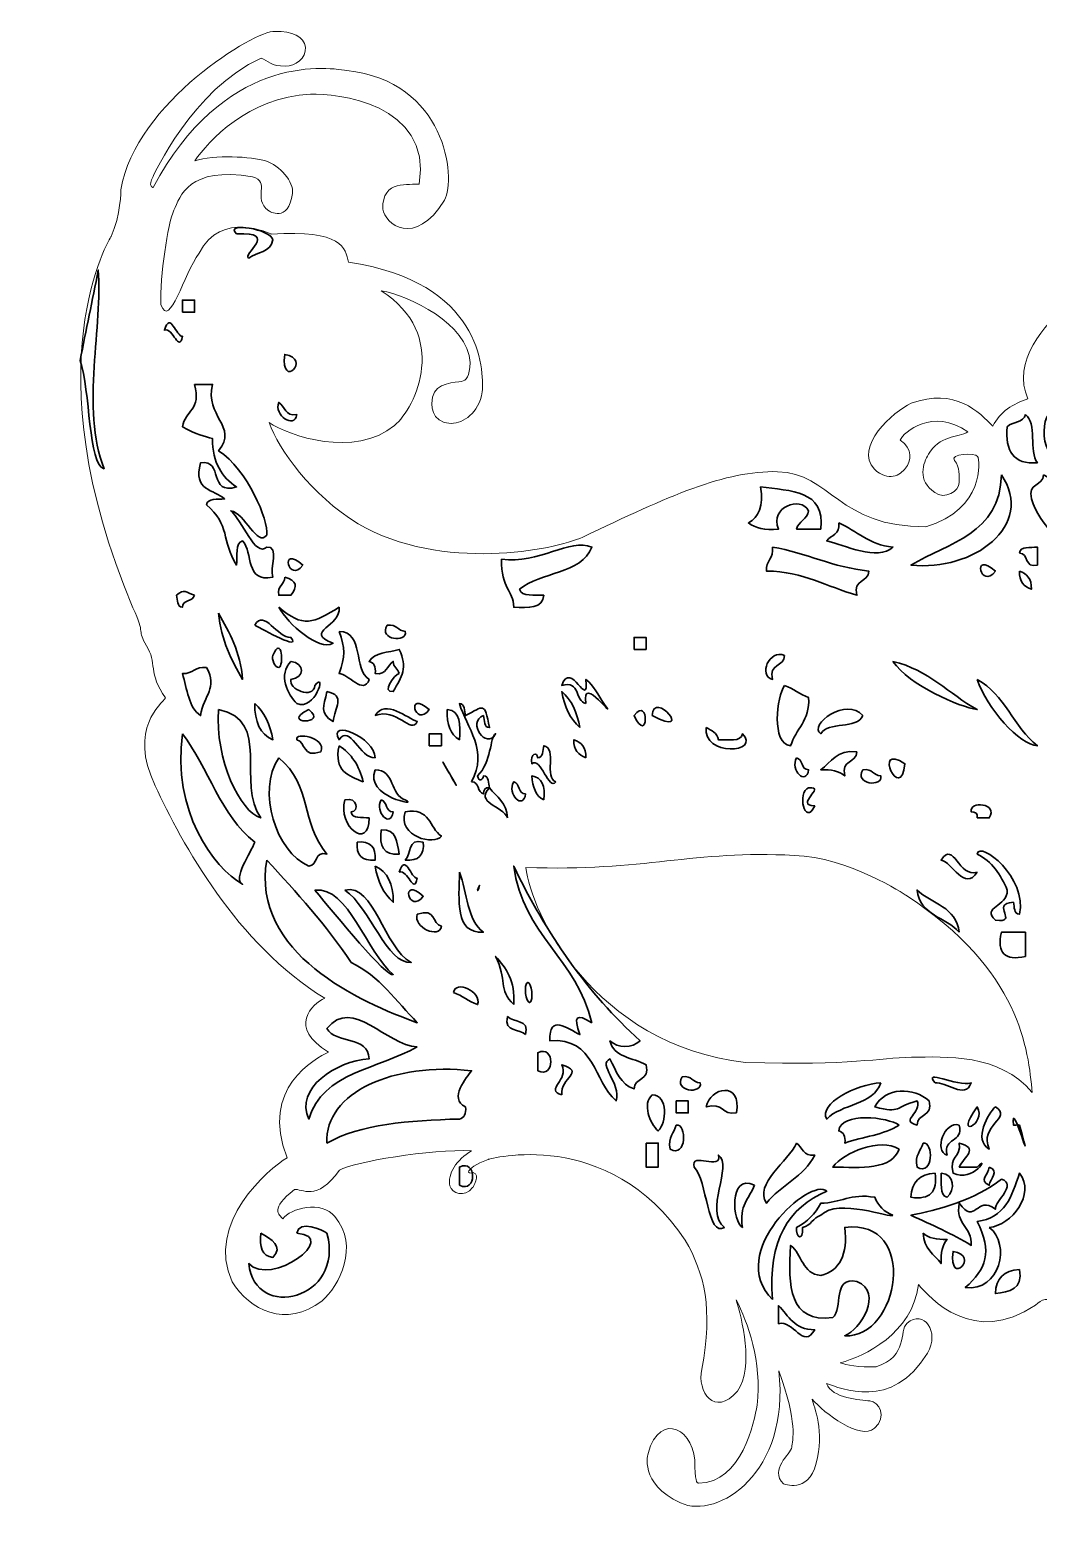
# Model space of a CAD drawing. Header units: inches. Extents: x 751 to 931, y 137 to 253.
# Drawn here: x 750.5 to 829, y 137.4 to 253.3 of the extents above; entities that cross this region are included whole.
import ezdxf

# ---------------------------------------------------------------- set-up
doc = ezdxf.new("R2010")
doc.units = ezdxf.units.IN
doc.header["$MEASUREMENT"] = 0
doc.layers.add('vecto', color=7, linetype='Continuous')

# ---------------------------------------------------------------- blocks, each defined once
blk = doc.blocks.new('block 2')
at = {"layer": 'vecto', "color": 7, "lineweight": 35}
for points, knots in [([(767.56, 235.52), (768.18, 236), (769.3, 235.97), (769.44, 236.93), (769.4, 237.77), (765.53, 238.38), (766.62, 237.4), (770, 237.62), (766.96, 235.74), (767.56, 235.52)], [0, 0, 0, 0, 1, 1, 1, 2, 2, 2, 3, 3, 3, 3]), ([(754.45, 227.56), (755.26, 225.25), (755.06, 219.44), (756.32, 219.14), (754.48, 223.78), (756.25, 230.48), (755.86, 234.59), (755.41, 232.23), (754.91, 229.92), (754.45, 227.56)], [0, 0, 0, 0, 1, 1, 1, 2, 2, 2, 3, 3, 3, 3]), ([(762.41, 231.31), (762.72, 231.31), (763.04, 231.31), (763.35, 231.31), (763.35, 231.62), (763.35, 231.94), (763.35, 232.25), (763.04, 232.25), (762.72, 232.25), (762.41, 232.25), (762.41, 231.94), (762.41, 231.62), (762.41, 231.31)], [0, 0, 0, 0, 1, 1, 1, 2, 2, 2, 3, 3, 3, 4, 4, 4, 4]), ([(762.41, 229.44), (761.93, 229.38), (761.46, 231.46), (761.01, 229.91), (761.68, 230.16), (762.15, 228.08), (762.41, 229.44)], [0, 0, 0, 0, 1, 1, 1, 2, 2, 2, 2]), ([(770.37, 228.03), (770, 225.2), (772.52, 227.72), (770.37, 228.03), (770.37, 228.03), (770.37, 228.03), (770.37, 228.03)], [0, 0, 0, 0, 1, 1, 1, 2, 2, 2, 2]), ([(763.35, 225.69), (763.82, 225.69), (764.28, 225.69), (764.75, 225.69), (764.1, 223.23), (766.77, 222.43), (765.22, 220.54), (767.48, 219.07), (769.11, 215.13), (768.97, 213.98), (768.23, 212.98), (767.29, 215.71), (766.16, 215.86), (767.05, 215.17), (768.07, 212.18), (768.97, 213.05), (769.98, 213.13), (769.18, 211.39), (769.44, 210.71), (767.25, 210.24), (767.93, 212.63), (767.09, 213.52), (766.46, 213.37), (766.71, 212.34), (766.62, 211.64), (765.43, 213.56), (766.12, 214.78), (764.28, 216.33), (764.36, 216.88), (765.14, 216.72), (765.69, 216.79), (764.86, 217.53), (763.19, 217.42), (763.82, 219.6), (765.65, 219.88), (764.37, 217.03), (766.62, 217.73), (765.48, 218.46), (764.74, 219.59), (764.75, 221.48), (764.12, 221.68), (763.55, 221.74), (762.41, 222.41), (762.59, 223.64), (763.91, 223.72), (763.35, 225.69)], [0, 0, 0, 0, 1, 1, 1, 2, 2, 2, 3, 3, 3, 4, 4, 4, 5, 5, 5, 6, 6, 6, 7, 7, 7, 8, 8, 8, 9, 9, 9, 10, 10, 10, 11, 11, 11, 12, 12, 12, 13, 13, 13, 14, 14, 14, 15, 15, 15, 15]), ([(771.31, 223.35), (770.39, 223.21), (770.38, 223.98), (769.9, 224.29), (769.49, 223.32), (771.12, 222.18), (771.31, 223.35)], [0, 0, 0, 0, 1, 1, 1, 2, 2, 2, 2]), ([(830.31, 223.82), (831.11, 223.51), (830.6, 222.74), (829.84, 222.88), (830.27, 221.31), (830.89, 222.83), (831.72, 221.94), (831.43, 221.55), (828.91, 220.74), (831.25, 220.54), (829.43, 218.71), (828.69, 223.27), (830.31, 223.82)], [0, 0, 0, 0, 1, 1, 1, 2, 2, 2, 3, 3, 3, 4, 4, 4, 4]), ([(827.97, 223.35), (828.89, 222.71), (828.22, 220.48), (828.9, 219.6), (827.04, 219.46), (826.37, 220.5), (826.56, 222.41), (826.94, 222.82), (827.85, 222.69), (827.97, 223.35)], [0, 0, 0, 0, 1, 1, 1, 2, 2, 2, 3, 3, 3, 3]), ([(826.1, 218.67), (828.78, 214.71), (823.89, 211.12), (819.07, 211.64), (822, 213.39), (826.01, 214.07), (826.1, 218.67)], [0, 0, 0, 0, 1, 1, 1, 2, 2, 2, 2]), ([(829.37, 218.67), (831.33, 217.87), (830.23, 214.38), (833.12, 213.05), (831.34, 212.22), (829.02, 214.86), (828.44, 216.79), (828.1, 218.07), (829.37, 217.74), (829.37, 218.67)], [0, 0, 0, 0, 1, 1, 1, 2, 2, 2, 3, 3, 3, 3]), ([(807.37, 217.73), (809.7, 217.41), (812.42, 217.48), (812.05, 214.45), (811.42, 214.45), (810.8, 214.45), (810.17, 214.45), (810.34, 215.07), (811, 215.19), (811.11, 215.86), (810.49, 217.05), (808.05, 216.15), (808.77, 214.45), (807.68, 214.3), (806.97, 214.53), (806.43, 214.92), (807.22, 215.38), (807.63, 216.21), (807.37, 217.73)], [0, 0, 0, 0, 1, 1, 1, 2, 2, 2, 3, 3, 3, 4, 4, 4, 5, 5, 5, 6, 6, 6, 6]), ([(813.45, 214.92), (814.88, 214.32), (815.79, 213.2), (817.67, 213.05), (816.48, 211.89), (813.84, 213.25), (812.52, 213.52), (812.82, 213.99), (813.59, 214), (813.45, 214.92)], [0, 0, 0, 0, 1, 1, 1, 2, 2, 2, 3, 3, 3, 3]), ([(787.23, 212.11), (787.19, 209.74), (788.14, 209.75), (788.17, 208.37), (789.33, 208.3), (790.44, 208.28), (790.51, 209.3), (789.81, 209.38), (788.78, 209.13), (788.63, 209.77), (790.24, 211.13), (793.43, 210.91), (794.25, 213.05), (792.55, 213.77), (790.13, 211.69), (787.23, 212.11)], [0, 0, 0, 0, 1, 1, 1, 2, 2, 2, 3, 3, 3, 4, 4, 4, 5, 5, 5, 5]), ([(771.78, 211.64), (770.67, 210.14), (769.88, 213.29), (771.78, 211.64), (771.78, 211.64), (771.78, 211.64), (771.78, 211.64)], [0, 0, 0, 0, 1, 1, 1, 2, 2, 2, 2]), ([(808.3, 213.05), (810.95, 212.57), (812.98, 211.48), (815.79, 211.18), (815.79, 210.25), (814.52, 210.58), (814.86, 209.3), (812.54, 209.95), (810.76, 211.14), (807.83, 211.18), (807.77, 212.01), (808.41, 212.16), (808.3, 213.05)], [0, 0, 0, 0, 1, 1, 1, 2, 2, 2, 3, 3, 3, 4, 4, 4, 4]), ([(825.63, 211.18), (824.52, 209.67), (823.73, 212.82), (825.63, 211.18), (825.63, 211.18), (825.63, 211.18), (825.63, 211.18)], [0, 0, 0, 0, 1, 1, 1, 2, 2, 2, 2]), ([(827.5, 212.58), (827.58, 213.13), (828.36, 212.97), (828.9, 213.05), (828.9, 212.58), (828.9, 212.11), (828.9, 211.64), (827.87, 211.39), (828.24, 212.54), (827.5, 212.58)], [0, 0, 0, 0, 1, 1, 1, 2, 2, 2, 3, 3, 3, 3]), ([(827.5, 211.18), (828.08, 210.97), (828.46, 210.58), (828.44, 209.77), (827.86, 209.97), (827.48, 210.37), (827.5, 211.18)], [0, 0, 0, 0, 1, 1, 1, 2, 2, 2, 2]), ([(763.35, 209.3), (763.23, 208.79), (762.42, 208.98), (762.41, 208.37), (761.96, 208.38), (762.05, 208.94), (761.94, 209.3), (762.56, 209.86), (762.68, 209.48), (763.35, 209.3)], [0, 0, 0, 0, 1, 1, 1, 2, 2, 2, 3, 3, 3, 3]), ([(770.37, 210.71), (771.34, 210.44), (771.36, 209.98), (770.84, 209.3), (770.53, 209.3), (770.22, 209.3), (769.9, 209.3), (769.77, 210.06), (770.35, 210.11), (770.37, 210.71)], [0, 0, 0, 0, 1, 1, 1, 2, 2, 2, 3, 3, 3, 3]), ([(765.22, 207.9), (766.07, 206.4), (766.9, 204.89), (767.09, 202.75), (766.25, 204.24), (765.41, 205.75), (765.22, 207.9)], [0, 0, 0, 0, 1, 1, 1, 2, 2, 2, 2]), ([(768.03, 206.96), (768.78, 208.28), (769.78, 205.94), (770.84, 206.02), (771.73, 204.9), (768.69, 206.65), (768.03, 206.96)], [0, 0, 0, 0, 1, 1, 1, 2, 2, 2, 2]), ([(769.9, 208.37), (771.76, 206.74), (772.62, 207.13), (774.59, 208.37), (774.79, 206.85), (771.78, 206.51), (774.12, 205.56), (773.01, 204.94), (770.63, 207.05), (769.9, 208.37)], [0, 0, 0, 0, 1, 1, 1, 2, 2, 2, 3, 3, 3, 3]), ([(774.59, 206.49), (776.58, 206.45), (775.66, 203.51), (776.93, 202.75), (776.5, 201.48), (775.29, 203.22), (774.59, 203.21), (775.07, 204.54), (775.07, 205.17), (774.59, 206.49)], [0, 0, 0, 0, 1, 1, 1, 2, 2, 2, 3, 3, 3, 3]), ([(778.33, 206.96), (779.09, 207.09), (779.14, 206.52), (779.74, 206.49), (779.92, 205.58), (777.6, 205.81), (778.33, 206.96)], [0, 0, 0, 0, 1, 1, 1, 2, 2, 2, 2]), ([(769.44, 204.62), (770.14, 206.27), (770.32, 203.76), (769.9, 203.68), (769.63, 203.63), (769.32, 204.34), (769.44, 204.62)], [0, 0, 0, 0, 1, 1, 1, 2, 2, 2, 2]), ([(797.53, 205.09), (797.84, 205.09), (798.16, 205.09), (798.47, 205.09), (798.47, 205.4), (798.47, 205.71), (798.47, 206.02), (798.16, 206.02), (797.84, 206.02), (797.53, 206.02), (797.53, 205.71), (797.53, 205.4), (797.53, 205.09)], [0, 0, 0, 0, 1, 1, 1, 2, 2, 2, 3, 3, 3, 4, 4, 4, 4]), ([(772.71, 202.28), (773.68, 203.44), (772.71, 200.26), (771.31, 200.87), (770.6, 201.53), (769.83, 203.15), (770.84, 204.15), (771.93, 204.01), (771.93, 202.88), (770.84, 202.75), (770.64, 201.99), (772.59, 201.17), (772.71, 202.28)], [0, 0, 0, 0, 1, 1, 1, 2, 2, 2, 3, 3, 3, 4, 4, 4, 4]), ([(779.27, 203.21), (779.18, 203.59), (778.8, 203.68), (778.8, 204.15), (778.32, 203.85), (778.32, 203.07), (777.4, 203.21), (777.47, 203.76), (777.29, 204.05), (776.93, 204.15), (777.32, 204.85), (778.43, 204.83), (779.27, 205.09), (779.93, 203.65), (779.48, 202.98), (778.8, 201.81), (777.85, 201.67), (778.9, 203.16), (779.27, 203.21)], [0, 0, 0, 0, 1, 1, 1, 2, 2, 2, 3, 3, 3, 4, 4, 4, 5, 5, 5, 6, 6, 6, 6]), ([(793.79, 200.87), (793.36, 203.37), (796.39, 199.15), (795.19, 200.87), (794.72, 201.5), (794.42, 202.29), (793.79, 202.75), (794.01, 200.25), (792.61, 204.37), (791.91, 202.28), (793.41, 202.69), (792.88, 201.06), (793.79, 200.87)], [0, 0, 0, 0, 1, 1, 1, 2, 2, 2, 3, 3, 3, 4, 4, 4, 4]), ([(809.24, 204.62), (809.23, 203.69), (807.96, 204.02), (808.3, 202.75), (807.16, 203.04), (808.05, 205.11), (809.24, 204.62)], [0, 0, 0, 0, 1, 1, 1, 2, 2, 2, 2]), ([(817.67, 204.15), (820.45, 203.49), (822.02, 201.63), (824.22, 200.4), (822.86, 200.61), (818.94, 202.29), (817.67, 204.15)], [0, 0, 0, 0, 1, 1, 1, 2, 2, 2, 2]), ([(764.28, 203.68), (765.19, 202.03), (764.07, 201.59), (763.82, 199.94), (762.88, 200.56), (762.77, 202.02), (762.41, 203.21), (763.25, 203.16), (763.4, 203.79), (764.28, 203.68)], [0, 0, 0, 0, 1, 1, 1, 2, 2, 2, 3, 3, 3, 3]), ([(773.65, 201.81), (775.12, 201.49), (774.26, 200.56), (774.12, 199.47), (773.03, 200.17), (773.4, 200.61), (773.65, 201.81)], [0, 0, 0, 0, 1, 1, 1, 2, 2, 2, 2]), ([(781.61, 200.4), (780.51, 198.9), (779.72, 202.05), (781.61, 200.4), (781.61, 200.4), (781.61, 200.4), (781.61, 200.4)], [0, 0, 0, 0, 1, 1, 1, 2, 2, 2, 2]), ([(793.32, 199), (793.11, 200.2), (792.66, 201.15), (791.91, 201.81), (792.12, 200.61), (792.57, 199.66), (793.32, 199)], [0, 0, 0, 0, 1, 1, 1, 2, 2, 2, 2]), ([(798.94, 199.94), (802.33, 198.16), (799.04, 202.03), (798.94, 199.94), (798.94, 199.94), (798.94, 199.94), (798.94, 199.94)], [0, 0, 0, 0, 1, 1, 1, 2, 2, 2, 2]), ([(809.24, 202.28), (809.93, 202.03), (810.42, 201.58), (811.11, 201.34), (811.22, 199.52), (810.1, 198.91), (809.71, 197.59), (808.18, 197.75), (808.63, 201.44), (809.24, 202.28)], [0, 0, 0, 0, 1, 1, 1, 2, 2, 2, 3, 3, 3, 3]), ([(824.22, 202.75), (826.37, 201.61), (827.05, 199.02), (828.9, 197.59), (827.53, 197.64), (824.95, 200.5), (824.22, 202.75)], [0, 0, 0, 0, 1, 1, 1, 2, 2, 2, 2]), ([(768.03, 200.87), (768.78, 200.22), (769.23, 199.26), (769.44, 198.06), (768.46, 198.49), (768.01, 199.45), (768.03, 200.87)], [0, 0, 0, 0, 1, 1, 1, 2, 2, 2, 2]), ([(777.4, 199.94), (778.17, 201.27), (779.94, 199.71), (780.67, 199.47), (780.2, 198.43), (779.06, 200.62), (777.4, 199.94)], [0, 0, 0, 0, 1, 1, 1, 2, 2, 2, 2]), ([(784.89, 194.79), (785.51, 194.78), (785.32, 193.97), (785.82, 193.85), (785.85, 194.13), (785.9, 194.4), (786.29, 194.32), (786.19, 194.68), (786.28, 195.24), (785.82, 195.25), (785.83, 194.99), (785.44, 194.72), (785.36, 195.25), (786.45, 196.29), (786.31, 198.24), (786.76, 198.53), (786.04, 197.2), (784.52, 199.45), (785.82, 199.94), (785.93, 199.57), (785.84, 199.01), (786.29, 199), (785.88, 201.08), (785.87, 200.65), (784.42, 199.94), (784.31, 200.3), (784.41, 200.86), (783.95, 200.87), (784.53, 199), (786.22, 197.19), (784.89, 194.79)], [0, 0, 0, 0, 1, 1, 1, 2, 2, 2, 3, 3, 3, 4, 4, 4, 5, 5, 5, 6, 6, 6, 7, 7, 7, 8, 8, 8, 9, 9, 9, 10, 10, 10, 10]), ([(797.53, 199.94), (798.66, 197.53), (798.74, 201.55), (797.53, 199.94), (797.53, 199.94), (797.53, 199.94), (797.53, 199.94)], [0, 0, 0, 0, 1, 1, 1, 2, 2, 2, 2]), ([(815.33, 199.94), (814.87, 198.83), (812.62, 199.52), (812.05, 198.53), (811.04, 199.19), (814.08, 201.44), (815.33, 199.94)], [0, 0, 0, 0, 1, 1, 1, 2, 2, 2, 2]), ([(765.22, 200.4), (769.37, 199.61), (766.58, 194.66), (768.5, 191.98), (766.92, 192.43), (764.92, 196.51), (765.22, 200.4)], [0, 0, 0, 0, 1, 1, 1, 2, 2, 2, 2]), ([(772.24, 200.4), (773.86, 199.19), (769.84, 199.27), (772.24, 200.4), (772.24, 200.4), (772.24, 200.4), (772.24, 200.4)], [0, 0, 0, 0, 1, 1, 1, 2, 2, 2, 2]), ([(777.4, 196.66), (776.17, 196.56), (775.45, 199.34), (774.59, 198.06), (773.68, 199.78), (777.4, 198.2), (777.4, 196.66)], [0, 0, 0, 0, 1, 1, 1, 2, 2, 2, 2]), ([(783.01, 200.4), (782.94, 199.24), (783.26, 198.46), (783.95, 198.06), (784.02, 199.22), (784.04, 200.34), (783.01, 200.4)], [0, 0, 0, 0, 1, 1, 1, 2, 2, 2, 2]), ([(762.41, 198.53), (764.44, 195.88), (765.38, 192.13), (768.03, 190.1), (767.74, 189.26), (766.27, 187.23), (767.09, 186.82), (764.8, 188.13), (761.58, 192.54), (762.41, 198.53)], [0, 0, 0, 0, 1, 1, 1, 2, 2, 2, 3, 3, 3, 3]), ([(771.31, 198.06), (771.08, 198.68), (773.63, 198.27), (773.18, 197.13), (771.71, 196.59), (772.04, 197.86), (771.31, 198.06)], [0, 0, 0, 0, 1, 1, 1, 2, 2, 2, 2]), ([(781.61, 197.59), (781.92, 197.59), (782.23, 197.59), (782.55, 197.59), (782.55, 197.91), (782.55, 198.22), (782.55, 198.53), (782.23, 198.53), (781.92, 198.53), (781.61, 198.53), (781.61, 198.22), (781.61, 197.91), (781.61, 197.59)], [0, 0, 0, 0, 1, 1, 1, 2, 2, 2, 3, 3, 3, 4, 4, 4, 4]), ([(803.15, 199), (803.57, 198.79), (803.99, 198.59), (804.09, 198.06), (804.83, 198.1), (805.87, 197.84), (805.96, 198.53), (807.48, 196.98), (802.81, 196.77), (803.15, 199)], [0, 0, 0, 0, 1, 1, 1, 2, 2, 2, 3, 3, 3, 3]), ([(774.59, 197.59), (775.53, 196.98), (776.17, 196.06), (776.46, 194.79), (775.35, 195.24), (774.16, 195.61), (774.59, 197.59)], [0, 0, 0, 0, 1, 1, 1, 2, 2, 2, 2]), ([(783.01, 195.72), (785.15, 192.03), (781.59, 198.18), (783.01, 195.72), (783.01, 195.72), (783.01, 195.72), (783.01, 195.72)], [0, 0, 0, 0, 1, 1, 1, 2, 2, 2, 2]), ([(791.44, 194.79), (790.52, 195.11), (791.56, 197.4), (790.51, 197.59), (790.4, 197.23), (790.49, 196.67), (790.04, 196.66), (790.01, 197.15), (789.44, 197.03), (789.57, 196.19), (790.29, 196.75), (790.92, 194.03), (791.44, 194.79)], [0, 0, 0, 0, 1, 1, 1, 2, 2, 2, 3, 3, 3, 4, 4, 4, 4]), ([(793.79, 196.66), (793.81, 197.46), (793.43, 197.86), (792.85, 198.06), (792.82, 197.26), (793.21, 196.86), (793.79, 196.66)], [0, 0, 0, 0, 1, 1, 1, 2, 2, 2, 2]), ([(814.86, 197.13), (814.85, 196.2), (813.58, 196.53), (813.92, 195.25), (813.5, 195.62), (812.86, 195.76), (812.05, 195.72), (812.86, 196.32), (813.28, 197.3), (814.86, 197.13)], [0, 0, 0, 0, 1, 1, 1, 2, 2, 2, 3, 3, 3, 3]), ([(818.6, 196.19), (818.27, 193), (816.01, 197.92), (818.6, 196.19), (818.6, 196.19), (818.6, 196.19), (818.6, 196.19)], [0, 0, 0, 0, 1, 1, 1, 2, 2, 2, 2]), ([(769.9, 196.66), (772.5, 194.47), (771.59, 191.62), (773.65, 189.17), (772.61, 189.42), (772.98, 188.27), (772.24, 188.23), (769.67, 189.33), (768.17, 194.07), (769.9, 196.66)], [0, 0, 0, 0, 1, 1, 1, 2, 2, 2, 3, 3, 3, 3]), ([(810.17, 196.66), (810.68, 196.54), (810.49, 195.73), (811.11, 195.72), (810.91, 194.43), (809.64, 195.7), (810.17, 196.66)], [0, 0, 0, 0, 1, 1, 1, 2, 2, 2, 2]), ([(777.4, 195.72), (778.94, 195.71), (778.54, 193.75), (779.74, 193.38), (780.98, 192.82), (776.5, 193.62), (777.4, 195.72)], [0, 0, 0, 0, 1, 1, 1, 2, 2, 2, 2]), ([(789.1, 193.85), (788.48, 193.85), (788.68, 194.67), (788.17, 194.79), (787.63, 193.82), (788.9, 192.55), (789.1, 193.85)], [0, 0, 0, 0, 1, 1, 1, 2, 2, 2, 2]), ([(790.51, 193.38), (790.64, 194.45), (790.39, 195.14), (789.57, 195.25), (789.64, 194.38), (789.88, 193.69), (790.51, 193.38)], [0, 0, 0, 0, 1, 1, 1, 2, 2, 2, 2]), ([(815.33, 195.72), (816.08, 195.85), (816.13, 195.28), (816.73, 195.25), (816.92, 194.34), (814.6, 194.57), (815.33, 195.72)], [0, 0, 0, 0, 1, 1, 1, 2, 2, 2, 2]), ([(775.05, 193.38), (776.02, 193.64), (776.17, 192.49), (775.52, 192.44), (775.6, 191.89), (776.38, 192.05), (776.93, 191.98), (776.91, 189.41), (774.44, 191.31), (775.05, 193.38)], [0, 0, 0, 0, 1, 1, 1, 2, 2, 2, 3, 3, 3, 3]), ([(787.7, 191.98), (787.65, 193.17), (786.84, 193.61), (786.29, 194.32), (785.13, 193.16), (787.28, 192.93), (787.7, 191.98)], [0, 0, 0, 0, 1, 1, 1, 2, 2, 2, 2]), ([(811.11, 194.32), (812.57, 194.46), (809.92, 192.96), (811.58, 192.91), (810.79, 191.27), (810.2, 194), (811.11, 194.32)], [0, 0, 0, 0, 1, 1, 1, 2, 2, 2, 2]), ([(777.86, 193.38), (778.37, 193.26), (778.18, 192.45), (778.8, 192.44), (778.6, 191.15), (777.33, 192.42), (777.86, 193.38)], [0, 0, 0, 0, 1, 1, 1, 2, 2, 2, 2]), ([(779.74, 192.44), (781.69, 192.84), (781.59, 191.18), (782.55, 190.57), (782.03, 189.79), (779.1, 190.53), (779.74, 192.44)], [0, 0, 0, 0, 1, 1, 1, 2, 2, 2, 2]), ([(824.22, 191.98), (824.54, 191.98), (824.85, 191.98), (825.16, 191.98), (825.89, 193.13), (823.57, 193.35), (823.76, 192.44), (824.04, 192.42), (824.31, 192.37), (824.22, 191.98)], [0, 0, 0, 0, 1, 1, 1, 2, 2, 2, 3, 3, 3, 3]), ([(775.99, 190.1), (777.01, 190.19), (777.48, 189.72), (777.4, 188.7), (776.37, 188.61), (775.91, 189.08), (775.99, 190.1)], [0, 0, 0, 0, 1, 1, 1, 2, 2, 2, 2]), ([(777.86, 191.04), (779.1, 191.18), (779.07, 190.06), (779.27, 189.17), (778.03, 189.02), (777.73, 189.81), (777.86, 191.04)], [0, 0, 0, 0, 1, 1, 1, 2, 2, 2, 2]), ([(781.14, 190.1), (781.23, 189.08), (780.76, 188.61), (779.74, 188.7), (780.24, 189.13), (779.88, 190.43), (781.14, 190.1)], [0, 0, 0, 0, 1, 1, 1, 2, 2, 2, 2]), ([(824.22, 187.76), (822.77, 187.29), (822.4, 190.25), (821.41, 188.7), (822.25, 188.55), (823.25, 186.22), (824.22, 187.76)], [0, 0, 0, 0, 1, 1, 1, 2, 2, 2, 2]), ([(826.56, 186.36), (826.59, 185.04), (824.52, 185.07), (825.63, 184.02), (827.56, 183.79), (825.18, 185.28), (827.03, 185.42), (827.14, 185.06), (827.04, 184.5), (827.5, 184.48), (828.17, 187.31), (824.4, 190.26), (824.22, 189.17), (825.38, 188.61), (826.05, 187.56), (826.56, 186.36)], [0, 0, 0, 0, 1, 1, 1, 2, 2, 2, 3, 3, 3, 4, 4, 4, 5, 5, 5, 5]), ([(779.27, 187.76), (779.73, 189.31), (780.19, 187.24), (780.67, 187.29), (780.41, 185.94), (779.94, 188.01), (779.27, 187.76)], [0, 0, 0, 0, 1, 1, 1, 2, 2, 2, 2]), ([(768.97, 188.7), (771.28, 186.17), (773.6, 183.66), (775.52, 180.74), (777.74, 179.68), (779.05, 177.71), (780.67, 176.05), (776.28, 177.61), (767.7, 181.47), (768.97, 188.7)], [0, 0, 0, 0, 1, 1, 1, 2, 2, 2, 3, 3, 3, 3]), ([(777.4, 188.23), (778.37, 187.8), (778.82, 186.85), (778.8, 185.42), (778.05, 186.08), (777.6, 187.03), (777.4, 188.23)], [0, 0, 0, 0, 1, 1, 1, 2, 2, 2, 2]), ([(794.25, 176.05), (793.02, 176.79), (792.8, 176.58), (793.32, 175.12), (792.35, 175.59), (790.94, 176.79), (790.98, 174.65), (794.51, 174.91), (794.37, 171.49), (796.13, 169.97), (796.54, 171.36), (794.67, 172.82), (795.66, 173.24), (796.13, 172.31), (796.47, 171.24), (797.53, 170.9), (797.54, 171.83), (798.81, 171.5), (798.47, 172.78), (797.47, 173.34), (795.92, 173.35), (795.66, 174.65), (796.27, 174.05), (797.38, 174.05), (798, 174.65), (793.89, 178.35), (790.71, 182.97), (788.17, 188.23), (788.9, 182.87), (793.1, 180.99), (794.25, 176.05)], [0, 0, 0, 0, 1, 1, 1, 2, 2, 2, 3, 3, 3, 4, 4, 4, 5, 5, 5, 6, 6, 6, 7, 7, 7, 8, 8, 8, 9, 9, 9, 10, 10, 10, 10]), ([(772.71, 186.36), (775.35, 186.64), (776.67, 181.58), (778.8, 179.8), (778.33, 179.52), (774.32, 184.4), (772.71, 186.36)], [0, 0, 0, 0, 1, 1, 1, 2, 2, 2, 2]), ([(775.05, 186.36), (777.33, 186.91), (778.06, 181.88), (780.2, 180.74), (778.31, 180.57), (777, 185.02), (775.05, 186.36)], [0, 0, 0, 0, 1, 1, 1, 2, 2, 2, 2]), ([(781.14, 185.89), (780.04, 184.38), (779.25, 187.54), (781.14, 185.89), (781.14, 185.89), (781.14, 185.89), (781.14, 185.89)], [0, 0, 0, 0, 1, 1, 1, 2, 2, 2, 2]), ([(783.95, 187.76), (783.94, 185.57), (783.54, 182.98), (785.82, 183.08), (784.56, 184), (784.55, 186.18), (783.95, 187.76)], [0, 0, 0, 0, 1, 1, 1, 2, 2, 2, 2]), ([(785.36, 186.36), (785.35, 186.11), (785.74, 187.33), (785.36, 186.36), (785.36, 186.36), (785.36, 186.36), (785.36, 186.36)], [0, 0, 0, 0, 1, 1, 1, 2, 2, 2, 2]), ([(822.82, 183.08), (822.61, 185.05), (820.69, 185.32), (819.54, 186.36), (819.75, 184.38), (821.83, 184.27), (822.82, 183.08)], [0, 0, 0, 0, 1, 1, 1, 2, 2, 2, 2]), ([(780.67, 184.48), (782.15, 185.02), (781.81, 183.75), (782.55, 183.55), (782.4, 182.55), (780.33, 183.45), (780.67, 184.48)], [0, 0, 0, 0, 1, 1, 1, 2, 2, 2, 2]), ([(827.97, 181.21), (827.97, 181.83), (827.97, 182.45), (827.97, 183.08), (827.34, 183.08), (826.72, 183.08), (826.1, 183.08), (825.73, 181.47), (826.36, 180.84), (827.97, 181.21)], [0, 0, 0, 0, 1, 1, 1, 2, 2, 2, 3, 3, 3, 3]), ([(788.17, 177.46), (788.3, 179.31), (787.59, 180.32), (786.76, 181.21), (787.68, 179.36), (786.96, 178.66), (788.17, 177.46)], [0, 0, 0, 0, 1, 1, 1, 2, 2, 2, 2]), ([(789.57, 177.93), (789.7, 178.56), (789.28, 179.76), (789.1, 178.86), (788.98, 178.23), (789.39, 177.04), (789.57, 177.93)], [0, 0, 0, 0, 1, 1, 1, 2, 2, 2, 2]), ([(783.48, 178.4), (783.63, 179.39), (785.7, 178.5), (785.36, 177.46), (784.66, 177.7), (784.18, 178.15), (783.48, 178.4)], [0, 0, 0, 0, 1, 1, 1, 2, 2, 2, 2]), ([(780.67, 174.18), (777.72, 172.45), (773.27, 172.21), (772.24, 168.56), (771.14, 170.93), (774.3, 173.06), (776.93, 173.24), (776.86, 175.05), (774.32, 174.38), (773.65, 175.59), (775.65, 178.13), (778.27, 174.25), (780.67, 174.18)], [0, 0, 0, 0, 1, 1, 1, 2, 2, 2, 3, 3, 3, 4, 4, 4, 4]), ([(789.1, 175.12), (789.42, 176.38), (788.13, 176.02), (787.7, 176.52), (787.37, 175.26), (788.67, 175.62), (789.1, 175.12)], [0, 0, 0, 0, 1, 1, 1, 2, 2, 2, 2]), ([(790.04, 172.31), (791.4, 171.62), (791.4, 174.4), (790.04, 173.71), (790.04, 173.24), (790.04, 172.78), (790.04, 172.31)], [0, 0, 0, 0, 1, 1, 1, 2, 2, 2, 2]), ([(773.65, 166.69), (773.45, 170.64), (778.88, 173.01), (784.89, 172.31), (784.55, 171.81), (783.06, 170.15), (784.42, 169.5), (784.5, 168.95), (784.32, 168.67), (783.95, 168.56), (780.01, 168.44), (776.24, 168.16), (773.65, 166.69)], [0, 0, 0, 0, 1, 1, 1, 2, 2, 2, 3, 3, 3, 4, 4, 4, 4]), ([(791.91, 170.44), (791.78, 171.81), (793.79, 172.17), (791.91, 172.78), (792.52, 171.61), (790.54, 170.83), (791.91, 170.44)], [0, 0, 0, 0, 1, 1, 1, 2, 2, 2, 2]), ([(801.28, 171.84), (802.03, 171.97), (802.08, 171.4), (802.68, 171.37), (802.87, 170.46), (800.55, 170.69), (801.28, 171.84)], [0, 0, 0, 0, 1, 1, 1, 2, 2, 2, 2]), ([(805.49, 169.03), (804.36, 168.84), (804.48, 169.89), (803.15, 169.5), (803.39, 171.02), (805.96, 171.57), (805.49, 169.03)], [0, 0, 0, 0, 1, 1, 1, 2, 2, 2, 2]), ([(820.94, 171.37), (819.96, 172.52), (822.62, 171.03), (823.76, 171.37), (823.28, 170.05), (821.77, 171.5), (820.94, 171.37)], [0, 0, 0, 0, 1, 1, 1, 2, 2, 2, 2]), ([(798.94, 170.44), (800.22, 170.43), (800.05, 168.23), (799.41, 167.63), (798.74, 168.25), (798.16, 169.71), (798.94, 170.44)], [0, 0, 0, 0, 1, 1, 1, 2, 2, 2, 2]), ([(816.73, 171.37), (816.14, 169.62), (813.66, 169.76), (812.52, 168.56), (811.84, 169.73), (814.79, 171.27), (816.73, 171.37)], [0, 0, 0, 0, 1, 1, 1, 2, 2, 2, 2]), ([(820.48, 169.97), (820.82, 168.69), (819.55, 169.02), (819.54, 168.09), (818.14, 168.4), (819.99, 169.09), (819.54, 169.97), (817.8, 169.5), (818.32, 168.97), (816.26, 169.5), (817.06, 171.07), (819.3, 171.04), (820.48, 169.97)], [0, 0, 0, 0, 1, 1, 1, 2, 2, 2, 3, 3, 3, 4, 4, 4, 4]), ([(827.5, 168.09), (827.49, 168.12), (827.03, 168.07), (827.03, 168.09), (826.78, 170.57), (828.8, 163.41), (827.5, 168.09)], [0, 0, 0, 0, 1, 1, 1, 2, 2, 2, 2]), ([(800.81, 169.97), (801.12, 169.97), (801.43, 169.97), (801.75, 169.97), (801.75, 169.65), (801.75, 169.34), (801.75, 169.03), (801.43, 169.03), (801.12, 169.03), (800.81, 169.03), (800.81, 169.34), (800.81, 169.65), (800.81, 169.97)], [0, 0, 0, 0, 1, 1, 1, 2, 2, 2, 3, 3, 3, 4, 4, 4, 4]), ([(824.22, 169.5), (825, 168.16), (822.27, 166.87), (824.22, 169.5), (824.22, 169.5), (824.22, 169.5), (824.22, 169.5)], [0, 0, 0, 0, 1, 1, 1, 2, 2, 2, 2]), ([(825.63, 169.5), (827.04, 168.65), (824.3, 168.06), (825.16, 166.22), (823.87, 166.95), (825.11, 169.03), (825.63, 169.5)], [0, 0, 0, 0, 1, 1, 1, 2, 2, 2, 2]), ([(800.81, 168.09), (801.64, 168.24), (801.64, 165.47), (800.34, 166.22), (800.14, 167.2), (800.66, 167.46), (800.81, 168.09)], [0, 0, 0, 0, 1, 1, 1, 2, 2, 2, 2]), ([(818.14, 168.09), (817.02, 167.33), (815.3, 167.18), (813.92, 166.69), (814, 167.23), (813.82, 167.52), (813.45, 167.63), (813.61, 169.15), (817.3, 168.7), (818.14, 168.09)], [0, 0, 0, 0, 1, 1, 1, 2, 2, 2, 3, 3, 3, 3]), ([(822.82, 168.09), (823.17, 166.65), (821.53, 167.19), (821.88, 165.75), (820.83, 166.09), (821.66, 168.42), (822.82, 168.09)], [0, 0, 0, 0, 1, 1, 1, 2, 2, 2, 2]), ([(818.14, 166.22), (817.59, 164.58), (815.2, 164.79), (812.98, 164.82), (813.88, 165.98), (816.66, 167.12), (818.14, 166.22)], [0, 0, 0, 0, 1, 1, 1, 2, 2, 2, 2]), ([(798.47, 166.69), (798.78, 166.69), (799.09, 166.69), (799.41, 166.69), (799.41, 166.06), (799.41, 165.44), (799.41, 164.82), (799.09, 164.82), (798.78, 164.82), (798.47, 164.82), (798.47, 165.44), (798.47, 166.06), (798.47, 166.69)], [0, 0, 0, 0, 1, 1, 1, 2, 2, 2, 3, 3, 3, 4, 4, 4, 4]), ([(802.21, 164.82), (801.88, 166.09), (804.42, 164.48), (804.09, 165.75), (805.27, 164.99), (802.93, 161.34), (804.56, 160.13), (803.22, 159.29), (803.23, 163.79), (802.21, 164.82)], [0, 0, 0, 0, 1, 1, 1, 2, 2, 2, 3, 3, 3, 3]), ([(810.17, 166.69), (810.65, 166.38), (810.66, 165.61), (811.58, 165.75), (810.77, 164.07), (808.92, 163.42), (807.83, 162.01), (806.82, 163.51), (809.54, 165.28), (810.17, 166.69)], [0, 0, 0, 0, 1, 1, 1, 2, 2, 2, 3, 3, 3, 3]), ([(820.01, 166.69), (820.83, 166.84), (820.84, 164.07), (819.54, 164.82), (819.34, 165.79), (819.86, 166.06), (820.01, 166.69)], [0, 0, 0, 0, 1, 1, 1, 2, 2, 2, 2]), ([(824.22, 164.82), (825.27, 165.92), (823.89, 163.53), (822.35, 164.35), (821.96, 165.67), (823.01, 165.56), (822.82, 166.69), (824.38, 166.27), (823.23, 165.64), (822.82, 164.82), (823.29, 164.82), (823.76, 164.82), (824.22, 164.82)], [0, 0, 0, 0, 1, 1, 1, 2, 2, 2, 3, 3, 3, 4, 4, 4, 4]), ([(783.95, 163.41), (785.32, 162.72), (785.32, 165.5), (783.95, 164.82), (783.95, 164.35), (783.95, 163.88), (783.95, 163.41)], [0, 0, 0, 0, 1, 1, 1, 2, 2, 2, 2]), ([(825.16, 164.82), (825.99, 164.47), (825.23, 163.96), (825.16, 163.41), (824.32, 163.75), (825.09, 164.26), (825.16, 164.82)], [0, 0, 0, 0, 1, 1, 1, 2, 2, 2, 2]), ([(808.3, 154.51), (804.6, 158.21), (811.3, 164.11), (812.52, 162.94), (809.55, 161.69), (807.92, 159.1), (808.3, 154.51)], [0, 0, 0, 0, 1, 1, 1, 2, 2, 2, 2]), ([(806.9, 163.41), (806.5, 162.4), (805.68, 161.81), (805.96, 160.13), (805.22, 160.45), (804.81, 164.37), (806.9, 163.41)], [0, 0, 0, 0, 1, 1, 1, 2, 2, 2, 2]), ([(820.94, 164.35), (821.16, 162.88), (820.54, 162.26), (819.07, 162.47), (819.13, 163.67), (819.75, 164.29), (820.94, 164.35)], [0, 0, 0, 0, 1, 1, 1, 2, 2, 2, 2]), ([(826.1, 163.88), (827.37, 163.45), (825.62, 162.24), (825.63, 161.54), (824.11, 162.7), (824.14, 160.22), (822.82, 162.01), (822.51, 160.29), (823.83, 160.21), (823.76, 158.73), (822.3, 159.62), (820.68, 160.33), (819.07, 161.07), (821.06, 161.45), (824.09, 162.26), (826.1, 163.88)], [0, 0, 0, 0, 1, 1, 1, 2, 2, 2, 3, 3, 3, 4, 4, 4, 5, 5, 5, 5]), ([(821.41, 164.35), (822.5, 164.22), (822.49, 163.1), (821.88, 162.47), (821.25, 162.62), (821.49, 163.65), (821.41, 164.35)], [0, 0, 0, 0, 1, 1, 1, 2, 2, 2, 2]), ([(825.16, 160.13), (826.86, 158.82), (825.98, 155.12), (823.29, 155.45), (824.96, 156.92), (825.4, 158.2), (824.22, 160.6), (826.34, 160.83), (826.95, 162.56), (827.5, 164.35), (828.79, 162.72), (826.9, 160.29), (825.16, 160.13)], [0, 0, 0, 0, 1, 1, 1, 2, 2, 2, 3, 3, 3, 4, 4, 4, 4]), ([(817.67, 161.07), (817.5, 160.8), (813.41, 162.46), (812.05, 161.07), (811.43, 160.9), (811.31, 160.24), (810.64, 160.13), (810.7, 158.97), (810.07, 159.34), (810.17, 160.13), (811, 160.56), (811.62, 161.18), (812.05, 162.01), (813.59, 162.03), (814.38, 162.8), (816.26, 162.47), (816.53, 161.8), (816.99, 161.33), (817.67, 161.07)], [0, 0, 0, 0, 1, 1, 1, 2, 2, 2, 3, 3, 3, 4, 4, 4, 5, 5, 5, 6, 6, 6, 6]), ([(771.31, 159.67), (771.43, 160.76), (773.37, 159.93), (773.65, 159.67), (775.04, 154.53), (768.06, 152.78), (767.56, 157.32), (769.26, 155.44), (774.73, 159.43), (771.31, 159.67)], [0, 0, 0, 0, 1, 1, 1, 2, 2, 2, 3, 3, 3, 3]), ([(814.86, 155.92), (812.9, 156.32), (813.83, 153.82), (812.98, 153.11), (809.6, 152.7), (809.5, 155.55), (809.71, 158.73), (810.61, 158.07), (810.6, 156.5), (812.05, 156.39), (813.55, 156.76), (814.17, 158.02), (813.92, 160.13), (819.73, 160.83), (818.15, 151.46), (813.92, 151.7), (815.1, 152.15), (816.97, 155.07), (814.86, 155.92)], [0, 0, 0, 0, 1, 1, 1, 2, 2, 2, 3, 3, 3, 4, 4, 4, 5, 5, 5, 6, 6, 6, 6]), ([(768.5, 159.67), (769.31, 159.24), (770.3, 158.62), (769.44, 157.79), (768.61, 157.9), (768.37, 158.6), (768.5, 159.67)], [0, 0, 0, 0, 1, 1, 1, 2, 2, 2, 2]), ([(820.01, 159.67), (820.43, 159.3), (821.07, 159.16), (821.88, 159.2), (821.52, 158.78), (821.38, 158.14), (821.41, 157.32), (820.87, 158.03), (820.06, 158.47), (820.01, 159.67)], [0, 0, 0, 0, 1, 1, 1, 2, 2, 2, 3, 3, 3, 3]), ([(822.35, 158.26), (824.5, 157.95), (821.97, 155.42), (822.35, 158.26), (822.35, 158.26), (822.35, 158.26), (822.35, 158.26)], [0, 0, 0, 0, 1, 1, 1, 2, 2, 2, 2]), ([(827.5, 156.86), (827.82, 155.29), (826.72, 155.14), (825.63, 154.98), (825.69, 156.17), (826.31, 156.8), (827.5, 156.86)], [0, 0, 0, 0, 1, 1, 1, 2, 2, 2, 2]), ([(808.77, 152.64), (808.77, 153.11), (808.77, 153.58), (808.77, 154.05), (809.55, 153.26), (810, 152.15), (811.58, 152.17), (810.69, 150.58), (809.94, 152.97), (808.77, 152.64)], [0, 0, 0, 0, 1, 1, 1, 2, 2, 2, 3, 3, 3, 3])]:
    blk.add_open_spline(points, degree=3, knots=knots, dxfattribs=at)
blk = doc.blocks.new('block 3')
at = {"layer": 'vecto', "color": 5, "lineweight": 9}
for points, knots in [([(802.27, 141.48), (802.39, 144.44), (799.55, 145.93), (798.63, 142.55), (798.63, 142.55), (797.88, 140.2), (801.14, 138.7), (804.07, 137.36), (809.7, 141.1), (808.79, 148.96), (810.28, 144.9), (809.86, 143.56), (809.8, 143.03), (809.75, 142.49), (807.99, 141.31), (809.16, 140.19), (809.16, 140.19), (811.05, 139.35), (811.7, 141.78), (812.35, 144.22), (811.54, 146.22), (811.38, 146.76), (812.33, 145.7), (815.11, 143.52), (816.23, 144.51), (817.24, 145.41), (816.59, 146.56), (815.87, 146.63), (815.15, 146.7), (812.94, 146.83), (812.49, 147.98), (813.61, 147.66), (817.56, 145.77), (820.35, 150.35), (821.34, 152.01), (820.06, 153.79), (818.77, 152.69), (818.1, 152.06), (818.89, 150.1), (816.36, 149.29), (815.01, 149.22), (814.02, 149.42), (813.57, 149.6), (815.42, 150.08), (819.18, 151.86), (819.65, 155.69), (820.55, 154.65), (823.96, 150.8), (828.76, 154.09), (829.16, 154.49), (829.95, 154.88), (829.86, 154.04), (829.77, 153.21), (829.66, 151.74), (830.83, 151.23), (832, 150.71), (832.86, 151.81), (832.84, 152.51), (832.81, 153.21), (832.34, 153.52), (831.96, 153.52), (831.58, 153.52), (831.4, 153.16), (831.69, 152.76), (831.98, 152.35), (831.39, 152.24), (831.3, 152.87), (831.21, 153.5), (830.83, 154.27), (832.18, 155.98), (833.17, 156.99), (834.71, 156.84), (835.36, 155.98), (836.01, 155.12), (839.18, 150.36), (839.91, 149.6), (840.57, 148.93), (841.56, 147.8), (842.93, 149.49), (842.93, 149.49), (848.93, 156.06), (849.83, 156.68), (850.73, 157.31), (852.31, 157.35), (853.09, 156.34), (853.88, 155.33), (853.99, 153.89), (853.75, 153.75), (853.5, 153.61), (853.52, 153.91), (853.59, 154.11), (853.86, 154.34), (852.69, 155.66), (852.24, 153.48), (851.79, 151.29), (855.05, 151.41), (855.28, 153.52), (855.37, 154.36), (854.94, 155.94), (855.37, 155.03), (858.59, 151.14), (860.73, 155.37), (862.11, 156.57), (862.69, 154.2), (861.9, 151.68), (868.78, 150.12), (868.87, 149.83), (865.17, 148.79), (864.07, 150.05), (862.96, 151.32), (863.21, 151.27), (863.19, 151.43), (863.17, 151.59), (863.44, 152.89), (862.38, 153.28), (861.32, 153.66), (860.55, 152.24), (860.73, 151.52), (860.91, 150.8), (861.32, 149.6), (862.74, 148.77), (864.16, 147.94), (866.41, 146.86), (869.3, 148.66), (868.91, 147.94), (867.65, 146.77), (866.91, 146.74), (866.16, 146.72), (864.38, 147.04), (864.72, 145.46), (865.01, 144.74), (866.01, 144.08), (867.58, 144.76), (868.98, 145.64), (869.86, 146.54), (870.17, 147.13), (870.08, 145.44), (869.59, 142.55), (870.74, 141.47), (871.66, 140.84), (873.24, 140.52), (873.01, 141.79), (872.79, 143.05), (871.59, 142.82), (871.66, 143.9), (871.73, 144.98), (871.82, 147.62), (872.45, 148.79), (872.56, 146.74), (871.48, 143.11), (876.03, 139.71), (878.04, 138.47), (880.92, 138.63), (882.21, 140.95), (883.49, 143.27), (882.84, 144.42), (882.32, 144.92), (881.8, 145.41), (880.63, 146.13), (879.5, 144.62), (878.92, 143.81), (879.73, 141.36), (878.85, 140.88), (878.17, 140.84), (875.58, 141.09), (874.82, 144.85), (874.59, 147.12), (874.3, 152.22), (875.2, 153.82), (875.2, 152.58), (874.43, 149.87), (875.97, 147.94), (877.14, 146.33), (879.46, 146.56), (878.49, 150.44), (878.06, 153.95), (877.89, 159.47), (882.26, 162.73), (885.21, 164.54), (891.3, 167.32), (894.69, 164.05), (894.69, 164.05), (894.3, 162.69), (895.13, 162.16), (895.82, 161.89), (897.54, 162.84), (896.48, 164.1), (896.06, 164.43), (895.35, 164.94), (895.27, 165.02), (895.02, 165.44), (899.76, 165.51), (902.89, 164.08), (905.45, 163.19), (908.71, 161.34), (908.76, 160.53), (908.8, 159.71), (908.47, 159.53), (907.83, 159.95), (907.19, 160.37), (904.9, 160.59), (904.26, 159.27), (904.26, 159.27), (901.97, 155.57), (904.83, 153.43), (907.7, 151.29), (909.38, 151.16), (911.1, 152.7), (912.82, 154.24), (913.1, 157.42), (912.22, 159.2), (911.34, 160.99), (908.71, 163.68), (908.41, 164.1), (908.27, 165.51), (910.32, 168.49), (905.45, 172.34), (906.31, 172.9), (907.3, 174.57), (905.74, 176.18), (905.74, 176.18), (916.61, 182.97), (920.53, 194.22), (920.53, 194.22), (921.52, 197.3), (919.72, 198.71), (919.72, 198.71), (929.04, 214.77), (929.75, 223.1), (930.45, 231.44), (928.91, 233.02), (928.34, 234.74), (928.34, 234.74), (929.84, 248.43), (921.44, 251.32), (919.52, 251.81), (918.57, 251.37), (918.28, 251.21), (918, 251.06), (917.18, 249.63), (919.39, 249.65), (920.2, 249.78), (920.75, 250.51), (921.92, 249.76), (924.19, 247.93), (926.53, 243.23), (926.66, 238.42), (925.58, 240.45), (923.22, 245.17), (919.81, 246.8), (916.52, 248.17), (912.86, 249.01), (908.49, 247.33), (904.13, 245.66), (903.86, 241.93), (904, 241.29), (904.13, 240.65), (904.22, 238.49), (906.05, 237.15), (907.39, 236.66), (908.63, 236.93), (908.58, 238.27), (908.54, 239.62), (907.46, 239.73), (906.91, 239.81), (906.11, 239.95), (905.98, 240.12), (905.94, 241.05), (905.89, 241.97), (906.77, 245.63), (910.79, 246.36), (912.73, 246.69), (918.22, 246.56), (920.53, 243.78), (921.75, 242.42), (923.24, 240.43), (922.12, 240.54), (921, 240.65), (918.06, 241.14), (916.81, 240.25), (915.55, 239.37), (915.13, 238.31), (915.31, 237.79), (915.48, 237.26), (916.3, 236.46), (916.89, 236.7), (917.49, 236.95), (917.75, 237.72), (917.8, 238.09), (917.84, 238.47), (918.11, 239.26), (919.47, 239.33), (920.84, 239.39), (923.55, 238.58), (923.88, 237.81), (924.13, 236.81), (926, 232.45), (923.86, 228.41), (923.33, 228.39), (923.8, 228.48), (922.52, 232.45), (922.12, 233.64), (920.51, 236.09), (918.9, 236.2), (917.29, 236.31), (917.31, 235.38), (915.44, 235.56), (913.57, 235.73), (911.4, 236.02), (910.92, 235.03), (910.68, 234.41), (910.74, 233.68), (909.62, 233.62), (908.49, 233.55), (903.93, 234.19), (900.49, 229.38), (899.48, 227.86), (898.46, 226.34), (899.32, 223.96), (899.74, 223.03), (901.53, 220.59), (903.18, 223.78), (903.73, 224.75), (901.95, 225.44), (901.39, 224.97), (900.69, 225.44), (900.69, 227.14), (901.86, 228.61), (903.03, 230.09), (905.25, 232.14), (907.79, 232.14), (906.62, 231.3), (904.81, 229.49), (904.44, 228.5), (904.06, 227.51), (902.85, 223.87), (905.16, 221.84), (906.33, 220.63), (908.01, 219.62), (910.37, 219.53), (912.4, 219.77), (913.72, 220.01), (915.04, 220.85), (915.04, 220.85), (910.85, 214.77), (907.02, 213.29), (905.89, 212.91), (900.91, 212.65), (899.3, 211.19), (898.81, 210.91), (895.24, 210.05), (890.61, 212.83), (885.98, 215.6), (879.41, 220.01), (874.65, 219.48), (871.06, 218.93), (866.82, 215.91), (865.39, 215.78), (863.96, 215.65), (860.6, 215.85), (859.5, 217.43), (858.4, 219.02), (857.91, 220.72), (858.95, 221.14), (859.33, 221.29), (859.9, 220.81), (859.92, 220.37), (859.81, 220.12), (859.11, 218.82), (859.9, 218.16), (860.69, 217.5), (862.43, 217.92), (862.5, 218.8), (862.57, 219.68), (862.5, 221.25), (860.89, 222.06), (859.28, 222.88), (858.42, 222.62), (858.29, 222.53), (858.75, 223.1), (860.49, 224.49), (862.04, 223.78), (863.58, 223.08), (863.67, 222.66), (863.71, 222.4), (863.76, 222.13), (862.92, 220.74), (864.02, 220.15), (865.12, 219.55), (865.92, 220.17), (866.09, 221.05), (866.27, 221.93), (865.35, 225.35), (861.95, 225.31), (859.88, 225.37), (858.86, 225.11), (856.88, 223.19), (856, 224.27), (854.92, 225.31), (854.14, 225.31), (854.03, 226.28), (854.54, 228.77), (852.16, 230.44), (849.78, 232.12), (847.09, 234.26), (847, 234.92), (846.91, 235.58), (847.02, 236.59), (848.21, 236.62), (848.79, 236.62), (849.43, 237.26), (849.43, 238.07), (849.43, 238.89), (848.85, 239.31), (848.32, 239.35), (847.79, 239.39), (846.98, 239.44), (846.58, 239.48), (846.45, 240.41), (846.89, 242.33), (845.33, 242.97), (843.76, 243.61), (842.72, 243.5), (842.13, 243.5), (842, 244.2), (842.26, 246.21), (841.62, 246.96), (841.62, 246.96), (840.08, 249.16), (838.45, 246.96), (838.14, 246.1), (838.23, 244.22), (838.25, 243.63), (837.63, 243.52), (836.31, 243.63), (835.34, 243.03), (834.37, 242.44), (833.62, 241.91), (833.64, 239.13), (832.96, 239), (832.16, 239.24), (831.63, 238.82), (831.1, 238.4), (830.68, 236.68), (833.46, 236.04), (834.48, 235.67), (834.12, 233.82), (831.04, 231.57), (829.63, 230.64), (826.83, 227.38), (828.17, 224.58), (827.02, 224.18), (825.97, 223.59), (825.44, 222.44), (824.44, 223.5), (822.46, 225.5), (819.09, 224.23), (817.7, 223.61), (814.59, 220.81), (816.22, 219.11), (817.32, 218.05), (818.23, 218.65), (818.65, 219.18), (819.07, 219.71), (819.24, 220.7), (818.23, 221.36), (818.49, 221.98), (820.74, 223.94), (823.5, 222), (822.75, 221.58), (821.23, 221.71), (820.43, 220.26), (820.01, 219.6), (819.53, 218.23), (820.92, 217.28), (821.67, 216.71), (822.86, 217.39), (822.81, 218.07), (822.8, 218.6), (822.9, 219.24), (822.46, 219.77), (822.02, 220.3), (824.07, 220.41), (824.25, 220.1), (824.42, 219.79), (824.84, 215.98), (820.23, 214.63), (813.4, 214.57), (812.83, 218.82), (808.7, 218.91), (804.58, 219), (800.28, 217.04), (793.55, 213.82), (791.31, 212.8), (782.64, 211.08), (776.07, 214.85), (772.43, 217.1), (769.87, 220.63), (769.15, 222.73), (770.67, 221.69), (775.81, 219.93), (778.91, 222.51), (780.57, 223.89), (783.21, 229.58), (777.86, 232.98), (780.06, 232.6), (784.6, 230.42), (784.78, 227.4), (784.76, 226.3), (784.49, 226.01), (784.1, 225.92), (783.7, 225.83), (782.09, 225.9), (781.85, 224.71), (781.76, 224.18), (781.65, 222.73), (783.32, 222.66), (784.27, 222.7), (785.44, 223.43), (785.73, 225.11), (785.86, 226.92), (785.66, 233.64), (775.32, 235.21), (775.06, 236.29), (774.86, 237.74), (769.32, 237.39), (769.32, 237.39), (765.38, 239.31), (763.71, 235.9), (762.5, 234.29), (761.42, 229.97), (760.74, 231.88), (760.65, 234.11), (761.27, 238.2), (761.74, 239.25), (762.21, 240.31), (762.89, 242.69), (767.85, 241.84), (769.35, 241.46), (767.77, 240.2), (769.12, 239.2), (769.12, 239.2), (770.65, 238.2), (770.97, 240.55), (771.09, 241.43), (769.97, 242.75), (768.88, 243.08), (767.79, 243.4), (764.88, 243.61), (763.36, 243.08), (764.44, 244.63), (767.44, 247.99), (772.38, 248.28), (774.32, 248.34), (781.85, 247.6), (780.82, 241.28), (780.14, 241.17), (777.88, 241.67), (778, 239.34), (778.14, 238.17), (780.47, 236.29), (782.79, 240.02), (783.73, 241.78), (782.88, 249.28), (775.2, 250.1), (773.26, 250.46), (765.57, 251.21), (760.13, 241.01), (760.13, 241.01), (759.69, 241.06), (760.13, 241.88), (760.13, 241.88), (763.19, 248.7), (768.53, 251.06), (769.08, 250.9), (769.26, 250.42), (770.43, 250.46), (771.15, 250.44), (772.06, 251.08), (771.97, 251.92), (771.88, 252.76), (770.94, 253.18), (769.59, 253.15), (768.12, 253.28), (758.77, 247.66), (757.62, 240.84), (757.62, 240.84), (757.62, 238.81), (756.86, 237.2), (756.86, 237.2), (750.54, 227.29), (758.56, 208.33), (759.58, 206.17), (758.83, 206.65), (759.62, 205.37), (760.42, 204.09), (759.75, 203.21), (761.08, 201.32), (760.81, 200.83), (758.17, 198.98), (760.28, 194.48), (762.4, 189.98), (766.59, 182.18), (773.47, 177.95), (772.5, 177.5), (770.56, 175.7), (773.78, 173.76), (772.76, 173.27), (768.4, 170.98), (770.56, 165.55), (769.1, 164.67), (764.16, 160.48), (766.28, 155.9), (767.6, 153.69), (770.47, 152.28), (773.25, 154.4), (774.62, 155.59), (776.2, 158.67), (774.26, 160.97), (773.25, 162.25), (770.78, 161.63), (770.21, 160.79), (769.94, 161.14), (769.15, 161.54), (771.13, 163.08), (771.66, 163.17), (772.85, 162.07), (774.62, 164.58), (775.67, 165.2), (781.76, 166.26), (784.89, 166.08), (783.74, 165.42), (782.99, 164.28), (783.21, 163.35), (783.39, 162.78), (784.32, 162.42), (784.98, 163.22), (784.98, 163.22), (785.64, 164.21), (785.02, 164.41), (784.58, 164.19), (784.14, 164.63), (786.19, 165.42), (786.19, 165.42), (795.49, 168.08), (801.51, 159.14), (803.04, 156.5), (803.66, 153.85), (802.81, 149.09), (802.4, 147.36), (803.78, 145.33), (805.57, 147.39), (806.89, 149.27), (805.89, 153.09), (805.48, 154.5), (806.34, 152.77), (807.51, 149.68), (807.1, 146.3), (806.89, 145.06), (805.93, 140.26), (802.54, 140.24), (802.54, 140.24), (802.26, 140.18), (802.27, 141.48)], [0, 0, 0, 0, 1, 1, 1, 2, 2, 2, 3, 3, 3, 4, 4, 4, 5, 5, 5, 6, 6, 6, 7, 7, 7, 8, 8, 8, 9, 9, 9, 10, 10, 10, 11, 11, 11, 12, 12, 12, 13, 13, 13, 14, 14, 14, 15, 15, 15, 16, 16, 16, 17, 17, 17, 18, 18, 18, 19, 19, 19, 20, 20, 20, 21, 21, 21, 22, 22, 22, 23, 23, 23, 24, 24, 24, 25, 25, 25, 26, 26, 26, 27, 27, 27, 28, 28, 28, 29, 29, 29, 30, 30, 30, 31, 31, 31, 32, 32, 32, 33, 33, 33, 34, 34, 34, 35, 35, 35, 36, 36, 36, 37, 37, 37, 38, 38, 38, 39, 39, 39, 40, 40, 40, 41, 41, 41, 42, 42, 42, 43, 43, 43, 44, 44, 44, 45, 45, 45, 46, 46, 46, 47, 47, 47, 48, 48, 48, 49, 49, 49, 50, 50, 50, 51, 51, 51, 52, 52, 52, 53, 53, 53, 54, 54, 54, 55, 55, 55, 56, 56, 56, 57, 57, 57, 58, 58, 58, 59, 59, 59, 60, 60, 60, 61, 61, 61, 62, 62, 62, 63, 63, 63, 64, 64, 64, 65, 65, 65, 66, 66, 66, 67, 67, 67, 68, 68, 68, 69, 69, 69, 70, 70, 70, 71, 71, 71, 72, 72, 72, 73, 73, 73, 74, 74, 74, 75, 75, 75, 76, 76, 76, 77, 77, 77, 78, 78, 78, 79, 79, 79, 80, 80, 80, 81, 81, 81, 82, 82, 82, 83, 83, 83, 84, 84, 84, 85, 85, 85, 86, 86, 86, 87, 87, 87, 88, 88, 88, 89, 89, 89, 90, 90, 90, 91, 91, 91, 92, 92, 92, 93, 93, 93, 94, 94, 94, 95, 95, 95, 96, 96, 96, 97, 97, 97, 98, 98, 98, 99, 99, 99, 100, 100, 100, 101, 101, 101, 102, 102, 102, 103, 103, 103, 104, 104, 104, 105, 105, 105, 106, 106, 106, 107, 107, 107, 108, 108, 108, 109, 109, 109, 110, 110, 110, 111, 111, 111, 112, 112, 112, 113, 113, 113, 114, 114, 114, 115, 115, 115, 116, 116, 116, 117, 117, 117, 118, 118, 118, 119, 119, 119, 120, 120, 120, 121, 121, 121, 122, 122, 122, 123, 123, 123, 124, 124, 124, 125, 125, 125, 126, 126, 126, 127, 127, 127, 128, 128, 128, 129, 129, 129, 130, 130, 130, 131, 131, 131, 132, 132, 132, 133, 133, 133, 134, 134, 134, 135, 135, 135, 136, 136, 136, 137, 137, 137, 138, 138, 138, 139, 139, 139, 140, 140, 140, 141, 141, 141, 142, 142, 142, 143, 143, 143, 144, 144, 144, 145, 145, 145, 146, 146, 146, 147, 147, 147, 148, 148, 148, 149, 149, 149, 150, 150, 150, 151, 151, 151, 152, 152, 152, 153, 153, 153, 154, 154, 154, 155, 155, 155, 156, 156, 156, 157, 157, 157, 158, 158, 158, 159, 159, 159, 160, 160, 160, 161, 161, 161, 162, 162, 162, 163, 163, 163, 164, 164, 164, 165, 165, 165, 166, 166, 166, 167, 167, 167, 168, 168, 168, 169, 169, 169, 170, 170, 170, 171, 171, 171, 172, 172, 172, 173, 173, 173, 174, 174, 174, 175, 175, 175, 176, 176, 176, 177, 177, 177, 178, 178, 178, 179, 179, 179, 180, 180, 180, 181, 181, 181, 182, 182, 182, 183, 183, 183, 184, 184, 184, 185, 185, 185, 186, 186, 186, 187, 187, 187, 188, 188, 188, 189, 189, 189, 190, 190, 190, 191, 191, 191, 192, 192, 192, 193, 193, 193, 194, 194, 194, 195, 195, 195, 196, 196, 196, 197, 197, 197, 198, 198, 198, 199, 199, 199, 200, 200, 200, 201, 201, 201, 202, 202, 202, 203, 203, 203, 204, 204, 204, 205, 205, 205, 206, 206, 206, 207, 207, 207, 208, 208, 208, 209, 209, 209, 210, 210, 210, 211, 211, 211, 212, 212, 212, 213, 213, 213, 214, 214, 214, 215, 215, 215, 216, 216, 216, 217, 217, 217, 218, 218, 218, 219, 219, 219, 220, 220, 220, 221, 221, 221, 221]), ([(828.5, 170.63), (828.17, 173.89), (827.66, 180.11), (818.67, 185.97), (818.67, 185.97), (814.17, 188.97), (809.98, 189.06), (802.22, 189.5), (798.3, 187.78), (789.12, 188.13), (789.48, 184.69), (794.37, 174.33), (806.19, 172.96), (814.66, 172.72), (816.46, 173.31), (819.11, 173.36), (821.76, 173.4), (825.94, 173.67), (828.5, 170.63)], [0, 0, 0, 0, 1, 1, 1, 2, 2, 2, 3, 3, 3, 4, 4, 4, 5, 5, 5, 6, 6, 6, 6]), ([(854.03, 170.63), (854.36, 173.89), (854.87, 180.11), (863.87, 185.97), (863.87, 185.97), (868.36, 188.97), (872.55, 189.06), (880.31, 189.5), (884.24, 187.78), (893.41, 188.13), (893.06, 184.69), (888.16, 174.33), (876.35, 172.96), (867.88, 172.72), (866.07, 173.31), (863.42, 173.36), (860.78, 173.4), (856.59, 173.67), (854.03, 170.63)], [0, 0, 0, 0, 1, 1, 1, 2, 2, 2, 3, 3, 3, 4, 4, 4, 5, 5, 5, 6, 6, 6, 6])]:
    blk.add_open_spline(points, degree=3, knots=knots, dxfattribs=at)

msp = doc.modelspace()

# ---------------------------------------------------------------- block references
at = {"layer": 'vecto'}
for name in ['block 3', 'block 2']:
    msp.add_blockref(name, (0, 0), dxfattribs=at)

doc.saveas('drawing.dxf')
